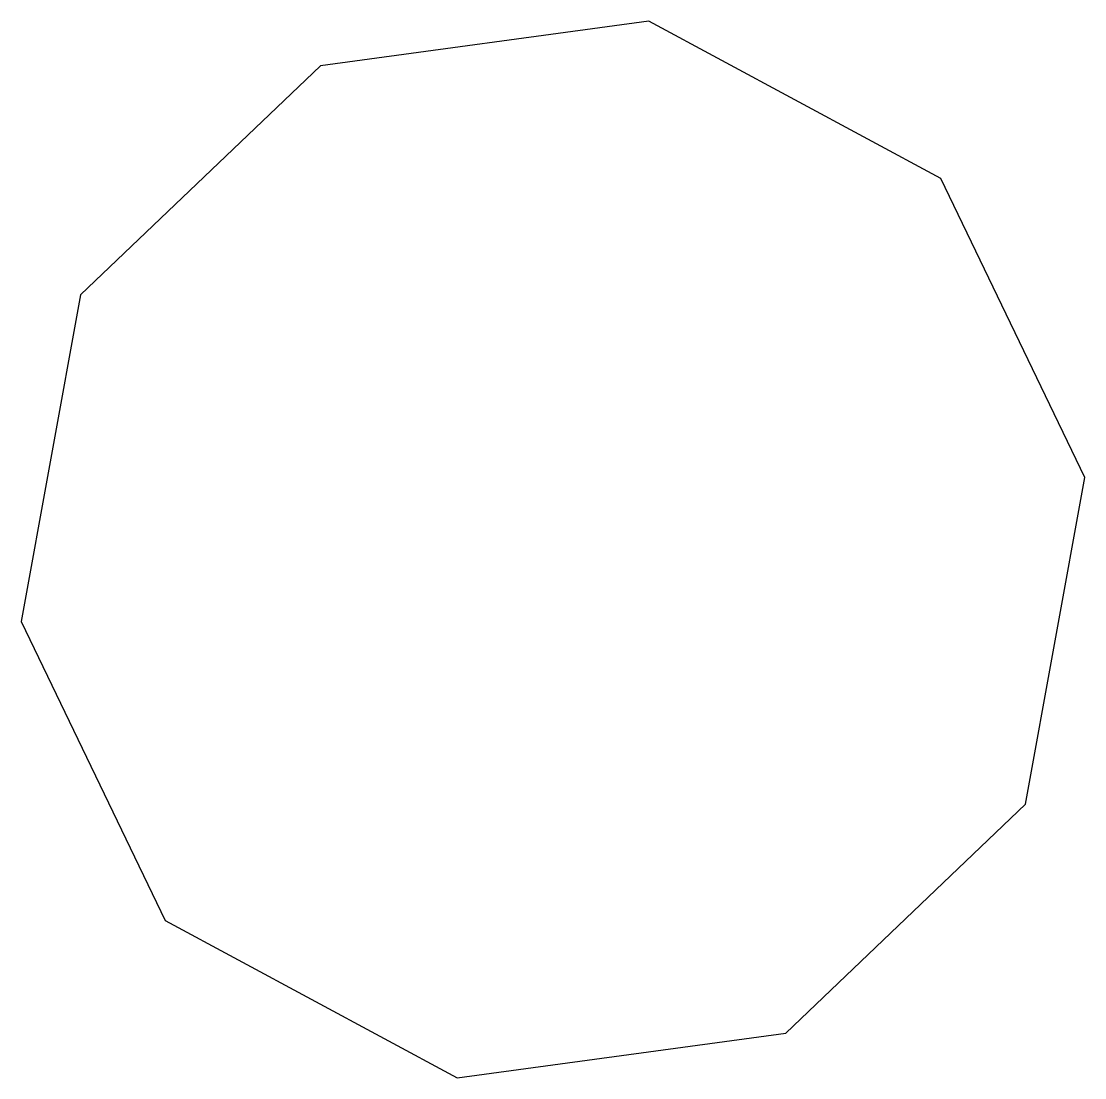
# Model space of a CAD drawing. Header units: inches. Extents: x 28.9 to 41.7, y 3.4 to 16.1.
import ezdxf

# ---------------------------------------------------------------- set-up
doc = ezdxf.new("R2010")
doc.units = ezdxf.units.IN
doc.header["$MEASUREMENT"] = 0

msp = doc.modelspace()

# ---------------------------------------------------------------- linework, layer by layer
msp.add_lwpolyline([(28.922, 8.882), (30.646, 5.298), (34.147, 3.413), (38.088, 3.946), (40.963, 6.693), (41.674, 10.605), (39.95, 14.188), (36.449, 16.074), (32.508, 15.541), (29.633, 12.794)], close=True)

doc.saveas('drawing.dxf')
